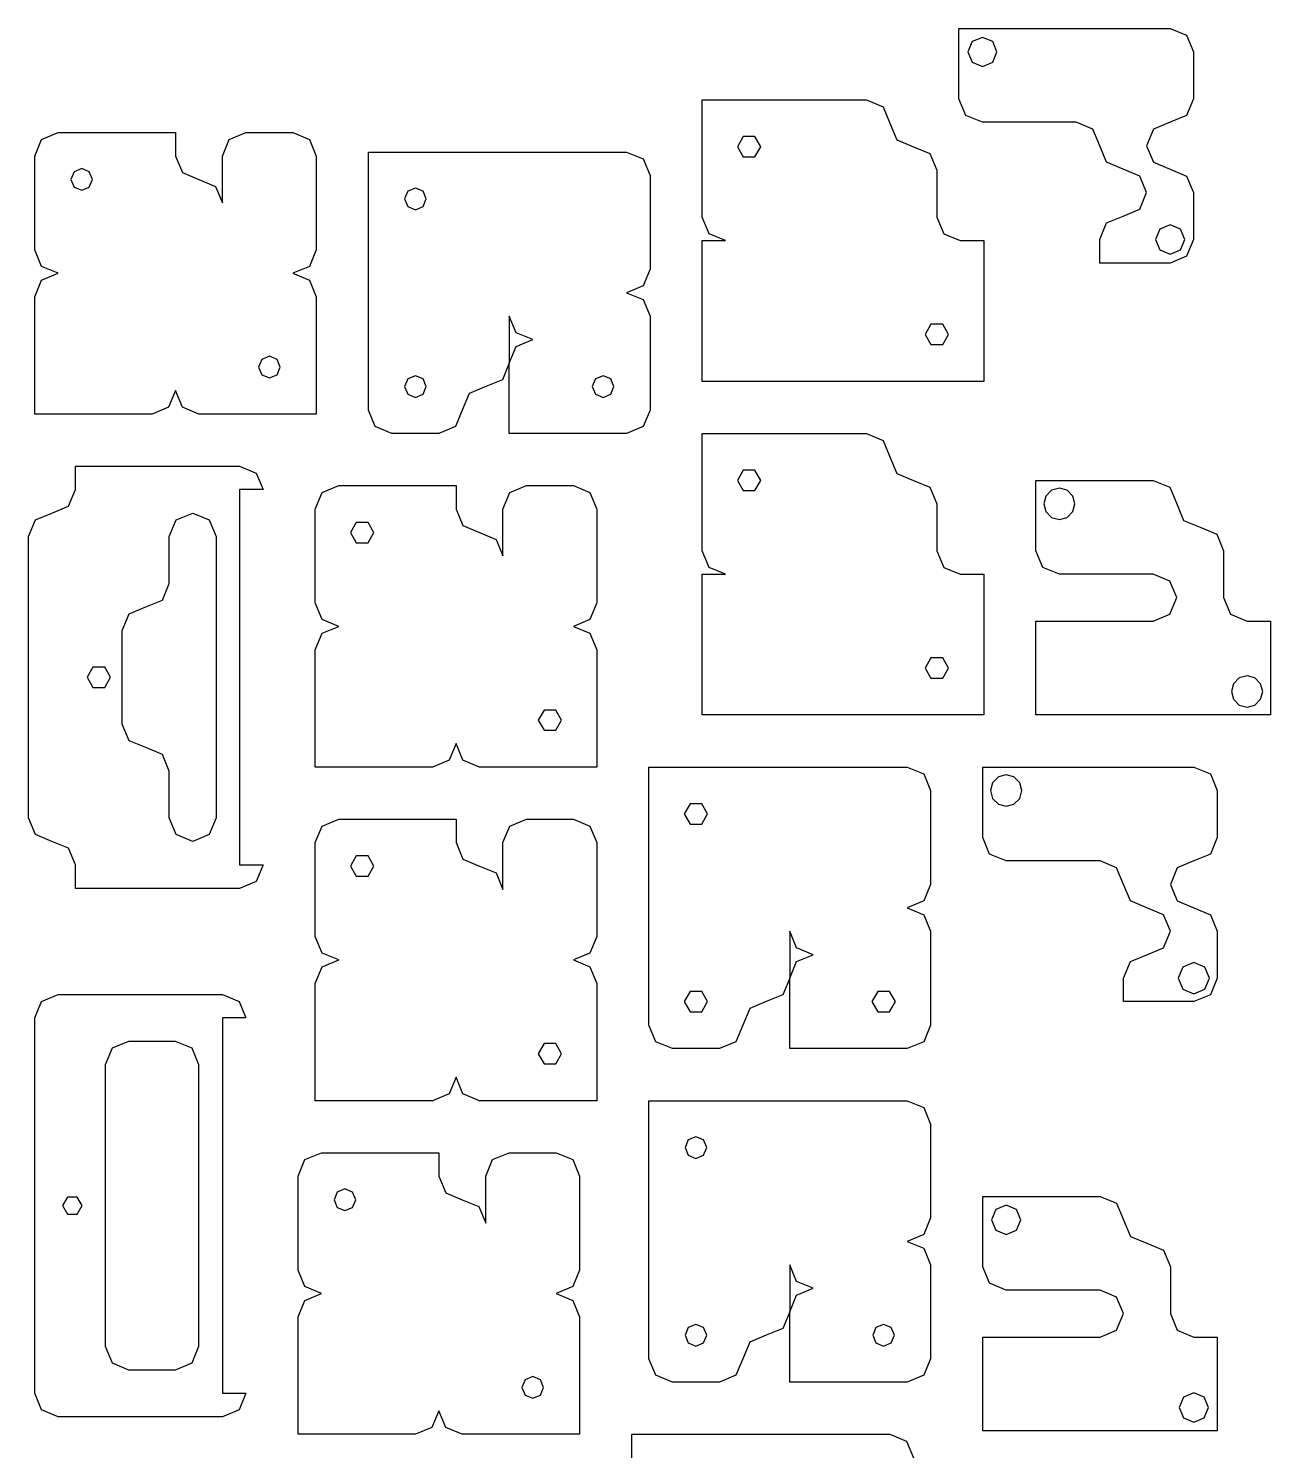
# Model space of a CAD drawing. Extents: x 1 to 198, y -191 to -1.
# Drawn here: x 76.6 to 124.2, y -55.6 to -1 of the extents above; entities that cross this region are included whole.
import ezdxf

# ---------------------------------------------------------------- set-up
doc = ezdxf.new("R2010")
doc.units = 0

msp = doc.modelspace()

# ---------------------------------------------------------------- linework, layer by layer
at = {"layer": '11', "color": 18}
for points in [[(76.799904, -5.89365), (77.063507, -5.257255), (77.699902, -4.993652), (78.599901, -4.993652), (79.4999, -4.993652), (80.399899, -4.993652), (81.299898, -4.993652), (82.199897, -4.993652), (82.199897, -5.89365), (82.4635, -6.530046), (83.099896, -6.793649), (83.736291, -7.057253), (83.999894, -7.693648), (83.999894, -6.793649), (83.999894, -5.89365), (84.263498, -5.257255), (84.899893, -4.993652), (85.799892, -4.993652), (86.699891, -4.993652), (87.336286, -5.257255), (87.59989, -5.89365), (87.59989, -6.793649), (87.59989, -7.693648), (87.59989, -8.593647), (87.59989, -9.493646), (87.336286, -10.130041), (86.699891, -10.393645), (87.336286, -10.657248), (87.59989, -11.293644), (87.59989, -12.193642), (87.59989, -13.093641), (87.59989, -13.99364), (87.59989, -14.893639), (87.59989, -15.793638), (86.699891, -15.793638), (85.799892, -15.793638), (84.899893, -15.793638), (83.999894, -15.793638), (83.099896, -15.793638), (82.4635, -15.530034), (82.199897, -14.893639), (81.936293, -15.530034), (81.299898, -15.793638), (80.399899, -15.793638), (79.4999, -15.793638), (78.599901, -15.793638), (77.699902, -15.793638), (76.799904, -15.793638), (76.799904, -14.893639), (76.799904, -13.99364), (76.799904, -13.093641), (76.799904, -12.193642), (76.799904, -11.293644), (77.063507, -10.657248), (77.699902, -10.393645), (77.063507, -10.130041), (76.799904, -9.493646), (76.799904, -8.593647), (76.799904, -7.693648), (76.799904, -6.793649), (76.799904, -5.89365)], [(79.015701, -6.793649), (78.893799, -6.499849), (78.599901, -6.378181), (78.306004, -6.499849), (78.184102, -6.793649), (78.306004, -7.087449), (78.599901, -7.209117), (78.893799, -7.087449), (79.015701, -6.793649)], [(86.215692, -13.99364), (86.09379, -13.69984), (85.799892, -13.578172), (85.505995, -13.69984), (85.384093, -13.99364), (85.505995, -14.287441), (85.799892, -14.409108), (86.09379, -14.287441), (86.215692, -13.99364)]]:
    msp.add_lwpolyline(points, dxfattribs=at)
at = {"layer": '12', "color": 18}
for points in [[(89.599887, -5.739766), (90.499886, -5.739766), (91.399885, -5.739766), (92.299884, -5.739766), (93.199883, -5.739766), (94.099882, -5.739766), (94.999881, -5.739766), (95.899879, -5.739766), (96.799878, -5.739766), (97.699877, -5.739766), (98.599876, -5.739766), (99.499875, -5.739766), (100.13627, -6.00337), (100.399874, -6.639765), (100.399874, -7.539764), (100.399874, -8.439763), (100.399874, -9.339762), (100.399874, -10.23976), (100.13627, -10.876156), (99.499875, -11.139759), (100.13627, -11.403363), (100.399874, -12.039758), (100.399874, -12.939757), (100.399874, -13.839756), (100.399874, -14.739755), (100.399874, -15.639754), (100.13627, -16.276149), (99.499875, -16.539753), (98.599876, -16.539753), (97.699877, -16.539753), (96.799878, -16.539753), (95.899879, -16.539753), (94.999881, -16.539753), (94.999881, -15.639754), (94.999881, -14.739755), (94.999881, -13.839756), (95.263484, -13.203361), (95.899879, -12.939757), (95.263484, -12.676154), (94.999881, -12.039758), (94.999881, -12.939757), (94.999881, -13.839756), (94.736277, -14.476151), (94.099882, -14.739755), (93.463486, -15.003358), (93.199883, -15.639754), (92.936279, -16.276149), (92.299884, -16.539753), (91.399885, -16.539753), (90.499886, -16.539753), (89.863491, -16.276149), (89.599887, -15.639754), (89.599887, -14.739755), (89.599887, -13.839756), (89.599887, -12.939757), (89.599887, -12.039758), (89.599887, -11.139759), (89.599887, -10.23976), (89.599887, -9.339762), (89.599887, -8.439763), (89.599887, -7.539764), (89.599887, -6.639765), (89.599887, -5.739766)], [(91.815685, -7.539764), (91.6939, -7.245749), (91.399885, -7.123964), (91.10587, -7.245749), (90.984086, -7.539764), (91.10587, -7.833779), (91.399885, -7.955564), (91.6939, -7.833779), (91.815685, -7.539764)], [(91.815685, -14.739755), (91.6939, -14.44574), (91.399885, -14.323955), (91.10587, -14.44574), (90.984086, -14.739755), (91.10587, -15.033769), (91.399885, -15.155554), (91.6939, -15.033769), (91.815685, -14.739755)], [(99.015676, -14.739755), (98.893774, -14.445955), (98.599876, -14.324287), (98.305979, -14.445955), (98.184077, -14.739755), (98.305979, -15.033555), (98.599876, -15.155223), (98.893774, -15.033555), (99.015676, -14.739755)]]:
    msp.add_lwpolyline(points, dxfattribs=at)
at = {"layer": '13', "color": 18}
for points in [[(100.359391, -42.13972), (101.25939, -42.13972), (102.159389, -42.13972), (103.059388, -42.13972), (103.959387, -42.13972), (104.859385, -42.13972), (105.759384, -42.13972), (106.659383, -42.13972), (107.559382, -42.13972), (108.459381, -42.13972), (109.35938, -42.13972), (110.259379, -42.13972), (110.895774, -42.403324), (111.159377, -43.039719), (111.159377, -43.939718), (111.159377, -44.839717), (111.159377, -45.739716), (111.159377, -46.639715), (110.895774, -47.27611), (110.259379, -47.539714), (110.895774, -47.803317), (111.159377, -48.439712), (111.159377, -49.339711), (111.159377, -50.23971), (111.159377, -51.139709), (111.159377, -52.039708), (110.895774, -52.676103), (110.259379, -52.939707), (109.35938, -52.939707), (108.459381, -52.939707), (107.559382, -52.939707), (106.659383, -52.939707), (105.759384, -52.939707), (105.759384, -52.039708), (105.759384, -51.139709), (105.759384, -50.23971), (106.022988, -49.603315), (106.659383, -49.339711), (106.022988, -49.076108), (105.759384, -48.439712), (105.759384, -49.339711), (105.759384, -50.23971), (105.495781, -50.876105), (104.859385, -51.139709), (104.22299, -51.403313), (103.959387, -52.039708), (103.695783, -52.676103), (103.059388, -52.939707), (102.159389, -52.939707), (101.25939, -52.939707), (100.622995, -52.676103), (100.359391, -52.039708), (100.359391, -51.139709), (100.359391, -50.23971), (100.359391, -49.339711), (100.359391, -48.439712), (100.359391, -47.539714), (100.359391, -46.639715), (100.359391, -45.739716), (100.359391, -44.839717), (100.359391, -43.939718), (100.359391, -43.039719), (100.359391, -42.13972)], [(102.575188, -43.939718), (102.453286, -43.645918), (102.159389, -43.52425), (101.865492, -43.645918), (101.74359, -43.939718), (101.865492, -44.233518), (102.159389, -44.355186), (102.453286, -44.233518), (102.575188, -43.939718)], [(102.575188, -51.139709), (102.453286, -50.845909), (102.159389, -50.724241), (101.865492, -50.845909), (101.74359, -51.139709), (101.865492, -51.433509), (102.159389, -51.555177), (102.453286, -51.433509), (102.575188, -51.139709)], [(109.775179, -51.139709), (109.653277, -50.845909), (109.35938, -50.724241), (109.065482, -50.845909), (108.94358, -51.139709), (109.065482, -51.433509), (109.35938, -51.555177), (109.653277, -51.433509), (109.775179, -51.139709)]]:
    msp.add_lwpolyline(points, dxfattribs=at)
at = {"layer": '16', "color": 18}
for points in [[(76.799903, -39.865172), (76.799903, -38.965174), (77.063506, -38.328778), (77.699902, -38.065175), (78.599901, -38.065175), (79.4999, -38.065175), (80.399899, -38.065175), (81.299897, -38.065175), (82.199896, -38.065175), (83.099895, -38.065175), (83.999894, -38.065175), (84.636289, -38.328778), (84.899893, -38.965174), (83.999894, -38.965174), (83.999894, -39.865172), (83.999894, -40.765171), (83.999894, -41.66517), (83.999894, -42.565169), (83.999894, -43.465168), (83.999894, -44.365167), (83.999894, -45.265165), (83.999894, -46.165164), (83.999894, -47.065163), (83.999894, -47.965162), (83.999894, -48.865161), (83.999894, -49.76516), (83.999894, -50.665159), (83.999894, -51.565158), (83.999894, -52.465157), (83.999894, -53.365155), (84.899893, -53.365155), (84.636289, -54.001551), (83.999894, -54.265154), (83.099895, -54.265154), (82.199896, -54.265154), (81.299897, -54.265154), (80.399899, -54.265154), (79.4999, -54.265154), (78.599901, -54.265154), (77.699902, -54.265154), (77.063507, -54.001551), (76.799903, -53.365155), (76.799903, -52.465157), (76.799903, -51.565158), (76.799903, -50.665159), (76.799903, -49.76516), (76.799903, -48.865161), (76.799903, -47.965162), (76.799903, -47.065163), (76.799903, -46.165164), (76.799903, -45.265165), (76.799903, -44.365167), (76.799903, -43.465168), (76.799903, -42.565169), (76.799903, -41.66517), (76.799903, -40.765171), (76.799903, -39.865172)], [(79.4999, -40.765171), (79.4999, -41.66517), (79.4999, -42.565169), (79.4999, -43.465168), (79.4999, -44.365167), (79.4999, -45.265165), (79.4999, -46.165164), (79.4999, -47.065163), (79.4999, -47.965162), (79.4999, -48.865161), (79.4999, -49.76516), (79.4999, -50.665159), (79.4999, -51.565158), (79.763503, -52.201553), (80.399899, -52.465157), (81.299897, -52.465157), (82.199896, -52.465157), (82.836291, -52.201553), (83.099895, -51.565158), (83.099895, -50.665159), (83.099895, -49.76516), (83.099895, -48.865161), (83.099895, -47.965162), (83.099895, -47.065163), (83.099895, -46.165164), (83.099895, -45.265165), (83.099895, -44.365167), (83.099895, -43.465168), (83.099895, -42.565169), (83.099895, -41.66517), (83.099895, -40.765171), (82.836291, -40.128776), (82.199896, -39.865172), (81.299897, -39.865172), (80.399899, -39.865172), (79.763503, -40.128776), (79.4999, -40.765171)], [(78.614301, -46.165164), (78.427101, -45.840925), (78.052701, -45.840925), (77.865502, -46.165164), (78.052701, -46.489404), (78.427101, -46.489404), (78.614301, -46.165164)]]:
    msp.add_lwpolyline(points, dxfattribs=at)
at = {"layer": '20', "color": 18}
for points in [[(84.659411, -18.693634), (84.659411, -19.593633), (84.659411, -20.493632), (84.659411, -21.393631), (84.659411, -22.29363), (84.659411, -23.193629), (84.659411, -24.093627), (84.659411, -24.993626), (84.659411, -25.893625), (84.659411, -26.793624), (84.659411, -27.693623), (84.659411, -28.593622), (84.659411, -29.493621), (84.659411, -30.39362), (84.659411, -31.293619), (84.659411, -32.193617), (84.659411, -33.093616), (85.55941, -33.093616), (85.295806, -33.730011), (84.659411, -33.993615), (83.759412, -33.993615), (82.859413, -33.993615), (81.959414, -33.993615), (81.059416, -33.993615), (80.159417, -33.993615), (79.259418, -33.993615), (78.359419, -33.993615), (78.359419, -33.093616), (78.095815, -32.457221), (77.45942, -32.193617), (76.823025, -31.930014), (76.559421, -31.293619), (76.559421, -30.39362), (76.559421, -29.493621), (76.559421, -28.593622), (76.559421, -27.693623), (76.559421, -26.793624), (76.559421, -25.893625), (76.559421, -24.993626), (76.559421, -24.093627), (76.559421, -23.193629), (76.559421, -22.29363), (76.559421, -21.393631), (76.559421, -20.493632), (76.823025, -19.857237), (77.45942, -19.593633), (78.095815, -19.33003), (78.359419, -18.693634), (78.359419, -17.793636), (79.259418, -17.793636), (80.159417, -17.793636), (81.059416, -17.793636), (81.959414, -17.793636), (82.859413, -17.793636), (83.759412, -17.793636), (84.659411, -17.793636), (85.295806, -18.057239), (85.55941, -18.693634), (84.659411, -18.693634)], [(81.959414, -20.493632), (82.223018, -19.857237), (82.859413, -19.593633), (83.495808, -19.857237), (83.759412, -20.493632), (83.759412, -21.393631), (83.759412, -22.29363), (83.759412, -23.193629), (83.759412, -24.093627), (83.759412, -24.993626), (83.759412, -25.893625), (83.759412, -26.793624), (83.759412, -27.693623), (83.759412, -28.593622), (83.759412, -29.493621), (83.759412, -30.39362), (83.759412, -31.293619), (83.495808, -31.930014), (82.859413, -32.193617), (82.223018, -31.930014), (81.959414, -31.293619), (81.959414, -30.39362), (81.959414, -29.493621), (81.695811, -28.857225), (81.059416, -28.593622), (80.42302, -28.330018), (80.159417, -27.693623), (80.159417, -26.793624), (80.159417, -25.893625), (80.159417, -24.993626), (80.159417, -24.093627), (80.42302, -23.457232), (81.059416, -23.193629), (81.695811, -22.930025), (81.959414, -22.29363), (81.959414, -21.393631), (81.959414, -20.493632)], [(79.709417, -25.893625), (79.484417, -25.503914), (79.034418, -25.503914), (78.809418, -25.893625), (79.034418, -26.283336), (79.484417, -26.283336), (79.709417, -25.893625)]]:
    msp.add_lwpolyline(points, dxfattribs=at)
at = {"layer": '25', "color": 18}
for points in [[(87.559407, -32.239733), (87.823011, -31.603338), (88.459406, -31.339734), (89.359405, -31.339734), (90.259404, -31.339734), (91.159403, -31.339734), (92.059402, -31.339734), (92.959401, -31.339734), (92.959401, -32.239733), (93.223004, -32.876128), (93.859399, -33.139732), (94.495795, -33.403335), (94.759398, -34.039731), (94.759398, -33.139732), (94.759398, -32.239733), (95.023002, -31.603338), (95.659397, -31.339734), (96.559396, -31.339734), (97.459395, -31.339734), (98.09579, -31.603338), (98.359394, -32.239733), (98.359394, -33.139732), (98.359394, -34.039731), (98.359394, -34.939729), (98.359394, -35.839728), (98.09579, -36.476123), (97.459395, -36.739727), (98.09579, -37.003331), (98.359394, -37.639726), (98.359394, -38.539725), (98.359394, -39.439724), (98.359394, -40.339723), (98.359394, -41.239721), (98.359394, -42.13972), (97.459395, -42.13972), (96.559396, -42.13972), (95.659397, -42.13972), (94.759398, -42.13972), (93.859399, -42.13972), (93.223004, -41.876117), (92.959401, -41.239721), (92.695797, -41.876117), (92.059402, -42.13972), (91.159403, -42.13972), (90.259404, -42.13972), (89.359405, -42.13972), (88.459406, -42.13972), (87.559407, -42.13972), (87.559407, -41.239721), (87.559407, -40.339723), (87.559407, -39.439724), (87.559407, -38.539725), (87.559407, -37.639726), (87.823011, -37.003331), (88.459406, -36.739727), (87.823011, -36.476124), (87.559407, -35.839728), (87.559407, -34.939729), (87.559407, -34.039731), (87.559407, -33.139732), (87.559407, -32.239733)], [(89.809404, -33.139732), (89.584405, -32.750021), (89.134405, -32.750021), (88.909406, -33.139732), (89.134405, -33.529442), (89.584405, -33.529442), (89.809404, -33.139732)], [(97.009395, -40.339723), (96.784396, -39.950012), (96.334396, -39.950012), (96.109397, -40.339723), (96.334396, -40.729434), (96.784396, -40.729434), (97.009395, -40.339723)]]:
    msp.add_lwpolyline(points, dxfattribs=at)
at = {"layer": '26', "color": 18}
for points in [[(113.159375, -31.139734), (113.159375, -30.239735), (113.159375, -29.339736), (114.059374, -29.339736), (114.959373, -29.339736), (115.859372, -29.339736), (116.759371, -29.339736), (117.659369, -29.339736), (118.559368, -29.339736), (119.459367, -29.339736), (120.359366, -29.339736), (121.259365, -29.339736), (121.89576, -29.60334), (122.159364, -30.239735), (122.159364, -31.139734), (122.159364, -32.039733), (121.89576, -32.676128), (121.259365, -32.939732), (120.62297, -33.203336), (120.359366, -33.839731), (120.62297, -34.476126), (121.259365, -34.73973), (121.89576, -35.003333), (122.159364, -35.639728), (122.159364, -36.539727), (122.159364, -37.439726), (121.89576, -38.076122), (121.259365, -38.339725), (120.359366, -38.339725), (119.459367, -38.339725), (118.559368, -38.339725), (118.559368, -37.439726), (118.822972, -36.803331), (119.459367, -36.539727), (120.095762, -36.276124), (120.359366, -35.639728), (120.095762, -35.003333), (119.459367, -34.73973), (118.822972, -34.476126), (118.559368, -33.839731), (118.295765, -33.203336), (117.659369, -32.939732), (116.759371, -32.939732), (115.859372, -32.939732), (114.959373, -32.939732), (114.059374, -32.939732), (113.422979, -32.676128), (113.159375, -32.039733), (113.159375, -31.139734)], [(114.658773, -30.239735), (114.578469, -29.940036), (114.359074, -29.72064), (114.059374, -29.640336), (113.759674, -29.72064), (113.540279, -29.940036), (113.459975, -30.239735), (113.540279, -30.539435), (113.759674, -30.75883), (114.059374, -30.839135), (114.359074, -30.75883), (114.578469, -30.539435), (114.658773, -30.239735)], [(121.858764, -37.439726), (121.683063, -37.016144), (121.259365, -36.840725), (120.835666, -37.016144), (120.659966, -37.439726), (120.835666, -37.863308), (121.259365, -38.038727), (121.683063, -37.863308), (121.858764, -37.439726)]]:
    msp.add_lwpolyline(points, dxfattribs=at)
at = {"layer": '29', "color": 18}
for points in [[(100.359391, -29.339736), (101.25939, -29.339736), (102.159389, -29.339736), (103.059388, -29.339736), (103.959387, -29.339736), (104.859385, -29.339736), (105.759384, -29.339736), (106.659383, -29.339736), (107.559382, -29.339736), (108.459381, -29.339736), (109.35938, -29.339736), (110.259379, -29.339736), (110.895774, -29.60334), (111.159377, -30.239735), (111.159377, -31.139734), (111.159377, -32.039733), (111.159377, -32.939732), (111.159377, -33.839731), (110.895774, -34.476126), (110.259379, -34.73973), (110.895774, -35.003333), (111.159377, -35.639728), (111.159377, -36.539727), (111.159377, -37.439726), (111.159377, -38.339725), (111.159377, -39.239724), (110.895774, -39.876119), (110.259379, -40.139723), (109.35938, -40.139723), (108.459381, -40.139723), (107.559382, -40.139723), (106.659383, -40.139723), (105.759384, -40.139723), (105.759384, -39.239724), (105.759384, -38.339725), (105.759384, -37.439726), (106.022988, -36.803331), (106.659383, -36.539727), (106.022988, -36.276124), (105.759384, -35.639728), (105.759384, -36.539727), (105.759384, -37.439726), (105.495781, -38.076122), (104.859385, -38.339725), (104.22299, -38.603329), (103.959387, -39.239724), (103.695783, -39.876119), (103.059388, -40.139723), (102.159389, -40.139723), (101.25939, -40.139723), (100.622995, -39.876119), (100.359391, -39.239724), (100.359391, -38.339725), (100.359391, -37.439726), (100.359391, -36.539727), (100.359391, -35.639728), (100.359391, -34.73973), (100.359391, -33.839731), (100.359391, -32.939732), (100.359391, -32.039733), (100.359391, -31.139734), (100.359391, -30.239735), (100.359391, -29.339736)], [(102.609388, -31.139734), (102.384389, -30.750023), (101.934389, -30.750023), (101.70939, -31.139734), (101.934389, -31.529445), (102.384389, -31.529445), (102.609388, -31.139734)], [(102.609388, -38.339725), (102.384389, -37.950014), (101.934389, -37.950014), (101.70939, -38.339725), (101.934389, -38.729436), (102.384389, -38.729436), (102.609388, -38.339725)], [(109.809379, -38.339725), (109.584379, -37.950014), (109.13438, -37.950014), (108.90938, -38.339725), (109.13438, -38.729436), (109.58438, -38.729436), (109.809379, -38.339725)]]:
    msp.add_lwpolyline(points, dxfattribs=at)
at = {"layer": '30', "color": 18}
for points in [[(116.999853, -21.939745), (116.099854, -21.939745), (115.463459, -21.676142), (115.199855, -21.039746), (115.199855, -20.139747), (115.199855, -19.239748), (115.199855, -18.33975), (116.099854, -18.33975), (116.999853, -18.33975), (117.899852, -18.33975), (118.799851, -18.33975), (119.69985, -18.33975), (120.336245, -18.603353), (120.599848, -19.239748), (120.863452, -19.876144), (121.499847, -20.139747), (122.136243, -20.403351), (122.399846, -21.039746), (122.399846, -21.939745), (122.399846, -22.839744), (122.66345, -23.476139), (123.299845, -23.739743), (124.199844, -23.739743), (124.199844, -24.639742), (124.199844, -25.539741), (124.199844, -26.439739), (124.199844, -27.339738), (123.299845, -27.339738), (122.399846, -27.339738), (121.499847, -27.339738), (120.599848, -27.339738), (119.69985, -27.339738), (118.799851, -27.339738), (117.899852, -27.339738), (116.999853, -27.339738), (116.099854, -27.339738), (115.199855, -27.339738), (115.199855, -26.439739), (115.199855, -25.539741), (115.199855, -24.639742), (115.199855, -23.739743), (116.099854, -23.739743), (116.999853, -23.739743), (117.899852, -23.739743), (118.799851, -23.739743), (119.69985, -23.739743), (120.336245, -23.476139), (120.599848, -22.839744), (120.336245, -22.203349), (119.69985, -21.939745), (118.799851, -21.939745), (117.899852, -21.939745), (116.999853, -21.939745)], [(116.699253, -19.239748), (116.618949, -18.940049), (116.399554, -18.720653), (116.099854, -18.640349), (115.800154, -18.720653), (115.580759, -18.940049), (115.500455, -19.239748), (115.580759, -19.539448), (115.800154, -19.758843), (116.099854, -19.839148), (116.399554, -19.758843), (116.618949, -19.539448), (116.699253, -19.239748)], [(123.899244, -26.439739), (123.81894, -26.14004), (123.599545, -25.920644), (123.299845, -25.84034), (123.000145, -25.920644), (122.78075, -26.14004), (122.700446, -26.439739), (122.78075, -26.739439), (123.000145, -26.958834), (123.299845, -27.039139), (123.599545, -26.958834), (123.81894, -26.739439), (123.899244, -26.439739)]]:
    msp.add_lwpolyline(points, dxfattribs=at)
at = {"layer": '31', "color": 18}
for points in [[(102.399871, -3.739769), (103.29987, -3.739769), (104.199869, -3.739769), (105.099868, -3.739769), (105.999867, -3.739769), (106.899866, -3.739769), (107.799864, -3.739769), (108.699863, -3.739769), (109.336259, -4.003372), (109.599862, -4.639767), (109.863466, -5.276163), (110.499861, -5.539766), (111.136256, -5.80337), (111.39986, -6.439765), (111.39986, -7.339764), (111.39986, -8.239763), (111.663463, -8.876158), (112.299859, -9.139762), (113.199858, -9.139762), (113.199858, -10.039761), (113.199858, -10.93976), (113.199858, -11.839758), (113.199858, -12.739757), (113.199858, -13.639756), (113.199858, -14.539755), (112.299859, -14.539755), (111.39986, -14.539755), (110.499861, -14.539755), (109.599862, -14.539755), (108.699863, -14.539755), (107.799864, -14.539755), (106.899866, -14.539755), (105.999867, -14.539755), (105.099868, -14.539755), (104.199869, -14.539755), (103.29987, -14.539755), (102.399871, -14.539755), (102.399871, -13.639756), (102.399871, -12.739757), (102.399871, -11.839758), (102.399871, -10.93976), (102.399871, -10.039761), (102.399871, -9.139762), (103.29987, -9.139762), (102.663475, -8.876158), (102.399871, -8.239763), (102.399871, -7.339764), (102.399871, -6.439765), (102.399871, -5.539766), (102.399871, -4.639767), (102.399871, -3.739769)], [(104.649868, -5.539766), (104.424869, -5.150055), (103.974869, -5.150055), (103.74987, -5.539766), (103.974869, -5.929477), (104.424869, -5.929477), (104.649868, -5.539766)], [(111.849859, -12.739757), (111.62486, -12.350047), (111.17486, -12.350047), (110.949861, -12.739757), (111.17486, -13.129468), (111.62486, -13.129468), (111.849859, -12.739757)]]:
    msp.add_lwpolyline(points, dxfattribs=at)
at = {"layer": '32', "color": 18}
for points in [[(113.159375, -47.611303), (113.159375, -46.711304), (113.159375, -45.811306), (114.059374, -45.811306), (114.959373, -45.811306), (115.859372, -45.811306), (116.759371, -45.811306), (117.659369, -45.811306), (118.295765, -46.074909), (118.559368, -46.711304), (118.822972, -47.3477), (119.459367, -47.611303), (120.095762, -47.874907), (120.359366, -48.511302), (120.359366, -49.411301), (120.359366, -50.3113), (120.62297, -50.947695), (121.259365, -51.211299), (122.159364, -51.211299), (122.159364, -52.111298), (122.159364, -53.011297), (122.159364, -53.911295), (122.159364, -54.811294), (121.259365, -54.811294), (120.359366, -54.811294), (119.459367, -54.811294), (118.559368, -54.811294), (117.659369, -54.811294), (116.759371, -54.811294), (115.859372, -54.811294), (114.959373, -54.811294), (114.059374, -54.811294), (113.159375, -54.811294), (113.159375, -53.911295), (113.159375, -53.011297), (113.159375, -52.111298), (113.159375, -51.211299), (114.059374, -51.211299), (114.959373, -51.211299), (115.859372, -51.211299), (116.759371, -51.211299), (117.659369, -51.211299), (118.295765, -50.947695), (118.559368, -50.3113), (118.295765, -49.674905), (117.659369, -49.411301), (116.759371, -49.411301), (115.859372, -49.411301), (114.959373, -49.411301), (114.059374, -49.411301), (113.422979, -49.147698), (113.159375, -48.511302), (113.159375, -47.611303)], [(114.619173, -46.711304), (114.455076, -46.315715), (114.059374, -46.15189), (113.663672, -46.315715), (113.499575, -46.711304), (113.663672, -47.106894), (114.059374, -47.270719), (114.455076, -47.106894), (114.619173, -46.711304)], [(121.819164, -53.911295), (121.655067, -53.515706), (121.259365, -53.351881), (120.863663, -53.515706), (120.699566, -53.911295), (120.863663, -54.306885), (121.259365, -54.47071), (121.655067, -54.306885), (121.819164, -53.911295)]]:
    msp.add_lwpolyline(points, dxfattribs=at)
at = {"layer": '35', "color": 18}
for points in [[(86.89989, -45.039717), (87.163494, -44.403321), (87.799889, -44.139718), (88.699888, -44.139718), (89.599887, -44.139718), (90.499886, -44.139718), (91.399885, -44.139718), (92.299884, -44.139718), (92.299884, -45.039717), (92.563487, -45.676112), (93.199882, -45.939716), (93.836278, -46.203319), (94.099881, -46.839714), (94.099881, -45.939716), (94.099881, -45.039717), (94.363485, -44.403321), (94.99988, -44.139718), (95.899879, -44.139718), (96.799878, -44.139718), (97.436273, -44.403321), (97.699877, -45.039717), (97.699877, -45.939716), (97.699877, -46.839714), (97.699877, -47.739713), (97.699877, -48.639712), (97.436273, -49.276107), (96.799878, -49.539711), (97.436273, -49.803315), (97.699877, -50.43971), (97.699877, -51.339709), (97.699877, -52.239708), (97.699877, -53.139706), (97.699877, -54.039705), (97.699877, -54.939704), (96.799878, -54.939704), (95.899879, -54.939704), (94.99988, -54.939704), (94.099881, -54.939704), (93.199882, -54.939704), (92.563487, -54.676101), (92.299884, -54.039705), (92.03628, -54.676101), (91.399885, -54.939704), (90.499886, -54.939704), (89.599887, -54.939704), (88.699888, -54.939704), (87.799889, -54.939704), (86.89989, -54.939704), (86.89989, -54.039705), (86.89989, -53.139706), (86.89989, -52.239708), (86.89989, -51.339709), (86.89989, -50.43971), (87.163494, -49.803315), (87.799889, -49.539711), (87.163494, -49.276107), (86.89989, -48.639712), (86.89989, -47.739713), (86.89989, -46.839714), (86.89989, -45.939716), (86.89989, -45.039717)], [(89.115687, -45.939716), (88.993785, -45.645915), (88.699888, -45.524248), (88.405991, -45.645915), (88.284089, -45.939716), (88.405991, -46.233516), (88.699888, -46.355183), (88.993785, -46.233516), (89.115687, -45.939716)], [(96.315678, -53.139706), (96.193776, -52.845906), (95.899879, -52.724238), (95.605981, -52.845906), (95.484079, -53.139706), (95.605981, -53.433507), (95.899879, -53.555174), (96.193776, -53.433507), (96.315678, -53.139706)]]:
    msp.add_lwpolyline(points, dxfattribs=at)
at = {"layer": '36', "color": 18}
for points in [[(112.24676, -2.799625), (112.24676, -1.899626), (112.24676, -0.999627), (113.146759, -0.999627), (114.046758, -0.999627), (114.946757, -0.999627), (115.846756, -0.999627), (116.746755, -0.999627), (117.646754, -0.999627), (118.546753, -0.999627), (119.446752, -0.999627), (120.34675, -0.999627), (120.983146, -1.263231), (121.246749, -1.899626), (121.246749, -2.799625), (121.246749, -3.699624), (120.983146, -4.336019), (120.34675, -4.599622), (119.710355, -4.863226), (119.446752, -5.499621), (119.710355, -6.136017), (120.34675, -6.39962), (120.983146, -6.663224), (121.246749, -7.299619), (121.246749, -8.199618), (121.246749, -9.099617), (120.983146, -9.736012), (120.34675, -9.999616), (119.446752, -9.999616), (118.546753, -9.999616), (117.646754, -9.999616), (117.646754, -9.099617), (117.910357, -8.463221), (118.546753, -8.199618), (119.183148, -7.936014), (119.446752, -7.299619), (119.183148, -6.663224), (118.546753, -6.39962), (117.910357, -6.136017), (117.646754, -5.499621), (117.38315, -4.863226), (116.746755, -4.599622), (115.846756, -4.599622), (114.946757, -4.599622), (114.046758, -4.599622), (113.146759, -4.599622), (112.510364, -4.336019), (112.24676, -3.699624), (112.24676, -2.799625)], [(113.706559, -1.899626), (113.542461, -1.504037), (113.146759, -1.340211), (112.751058, -1.504037), (112.58696, -1.899626), (112.751058, -2.295215), (113.146759, -2.459041), (113.542461, -2.295215), (113.706559, -1.899626)], [(120.90655, -9.099617), (120.742452, -8.704028), (120.34675, -8.540202), (119.951048, -8.704028), (119.786951, -9.099617), (119.951048, -9.495206), (120.34675, -9.659031), (120.742452, -9.495206), (120.90655, -9.099617)]]:
    msp.add_lwpolyline(points, dxfattribs=at)
at = {"layer": '6', "color": 18}
for points in [[(87.559407, -19.439749), (87.823011, -18.803354), (88.459406, -18.53975), (89.359405, -18.53975), (90.259404, -18.53975), (91.159403, -18.53975), (92.059402, -18.53975), (92.959401, -18.53975), (92.959401, -19.439749), (93.223004, -20.076144), (93.859399, -20.339748), (94.495795, -20.603351), (94.759398, -21.239747), (94.759398, -20.339748), (94.759398, -19.439749), (95.023002, -18.803354), (95.659397, -18.53975), (96.559396, -18.53975), (97.459395, -18.53975), (98.09579, -18.803354), (98.359394, -19.439749), (98.359394, -20.339748), (98.359394, -21.239747), (98.359394, -22.139746), (98.359394, -23.039744), (98.09579, -23.67614), (97.459395, -23.939743), (98.09579, -24.203347), (98.359394, -24.839742), (98.359394, -25.739741), (98.359394, -26.63974), (98.359394, -27.539739), (98.359394, -28.439738), (98.359394, -29.339736), (97.459395, -29.339736), (96.559396, -29.339736), (95.659397, -29.339736), (94.759398, -29.339736), (93.859399, -29.339736), (93.223004, -29.076133), (92.959401, -28.439738), (92.695797, -29.076133), (92.059402, -29.339736), (91.159403, -29.339736), (90.259404, -29.339736), (89.359405, -29.339736), (88.459406, -29.339736), (87.559407, -29.339736), (87.559407, -28.439738), (87.559407, -27.539739), (87.559407, -26.63974), (87.559407, -25.739741), (87.559407, -24.839742), (87.823011, -24.203347), (88.459406, -23.939743), (87.823011, -23.67614), (87.559407, -23.039744), (87.559407, -22.139746), (87.559407, -21.239747), (87.559407, -20.339748), (87.559407, -19.439749)], [(89.809404, -20.339748), (89.584405, -19.950037), (89.134405, -19.950037), (88.909406, -20.339748), (89.134405, -20.729459), (89.584405, -20.729459), (89.809404, -20.339748)], [(97.009395, -27.539739), (96.784396, -27.150028), (96.334396, -27.150028), (96.109397, -27.539739), (96.334396, -27.92945), (96.784396, -27.92945), (97.009395, -27.539739)]]:
    msp.add_lwpolyline(points, dxfattribs=at)
at = {"layer": '7', "color": 18}
for points in [[(99.699874, -54.939704), (100.599873, -54.939704), (101.499872, -54.939704), (102.399871, -54.939704), (103.29987, -54.939704), (104.199869, -54.939704), (105.099867, -54.939704), (105.999866, -54.939704), (106.899865, -54.939704), (107.799864, -54.939704), (108.699863, -54.939704), (109.599862, -54.939704), (110.236257, -55.203308), (110.49986, -55.839703)], [(99.699874, -55.839703), (99.699874, -54.939704)]]:
    msp.add_lwpolyline(points, dxfattribs=at)
at = {"layer": '9', "color": 18}
for points in [[(102.399871, -16.539753), (103.29987, -16.539753), (104.199869, -16.539753), (105.099868, -16.539753), (105.999867, -16.539753), (106.899866, -16.539753), (107.799864, -16.539753), (108.699863, -16.539753), (109.336259, -16.803356), (109.599862, -17.439751), (109.863466, -18.076147), (110.499861, -18.33975), (111.136256, -18.603354), (111.39986, -19.239749), (111.39986, -20.139748), (111.39986, -21.039747), (111.663464, -21.676142), (112.299859, -21.939746), (113.199858, -21.939746), (113.199858, -22.839745), (113.199858, -23.739743), (113.199858, -24.639742), (113.199858, -25.539741), (113.199858, -26.43974), (113.199858, -27.339739), (112.299859, -27.339739), (111.39986, -27.339739), (110.499861, -27.339739), (109.599862, -27.339739), (108.699863, -27.339739), (107.799864, -27.339739), (106.899866, -27.339739), (105.999867, -27.339739), (105.099868, -27.339739), (104.199869, -27.339739), (103.29987, -27.339739), (102.399871, -27.339739), (102.399871, -26.43974), (102.399871, -25.539741), (102.399871, -24.639742), (102.399871, -23.739743), (102.399871, -22.839745), (102.399871, -21.939746), (103.29987, -21.939746), (102.663475, -21.676142), (102.399871, -21.039747), (102.399871, -20.139748), (102.399871, -19.239749), (102.399871, -18.33975), (102.399871, -17.439751), (102.399871, -16.539753)], [(104.649868, -18.33975), (104.424869, -17.950039), (103.974869, -17.950039), (103.74987, -18.33975), (103.974869, -18.729461), (104.424869, -18.729461), (104.649868, -18.33975)], [(111.849859, -25.539741), (111.62486, -25.15003), (111.17486, -25.15003), (110.949861, -25.539741), (111.17486, -25.929452), (111.62486, -25.929452), (111.849859, -25.539741)]]:
    msp.add_lwpolyline(points, dxfattribs=at)

doc.saveas('drawing.dxf')
